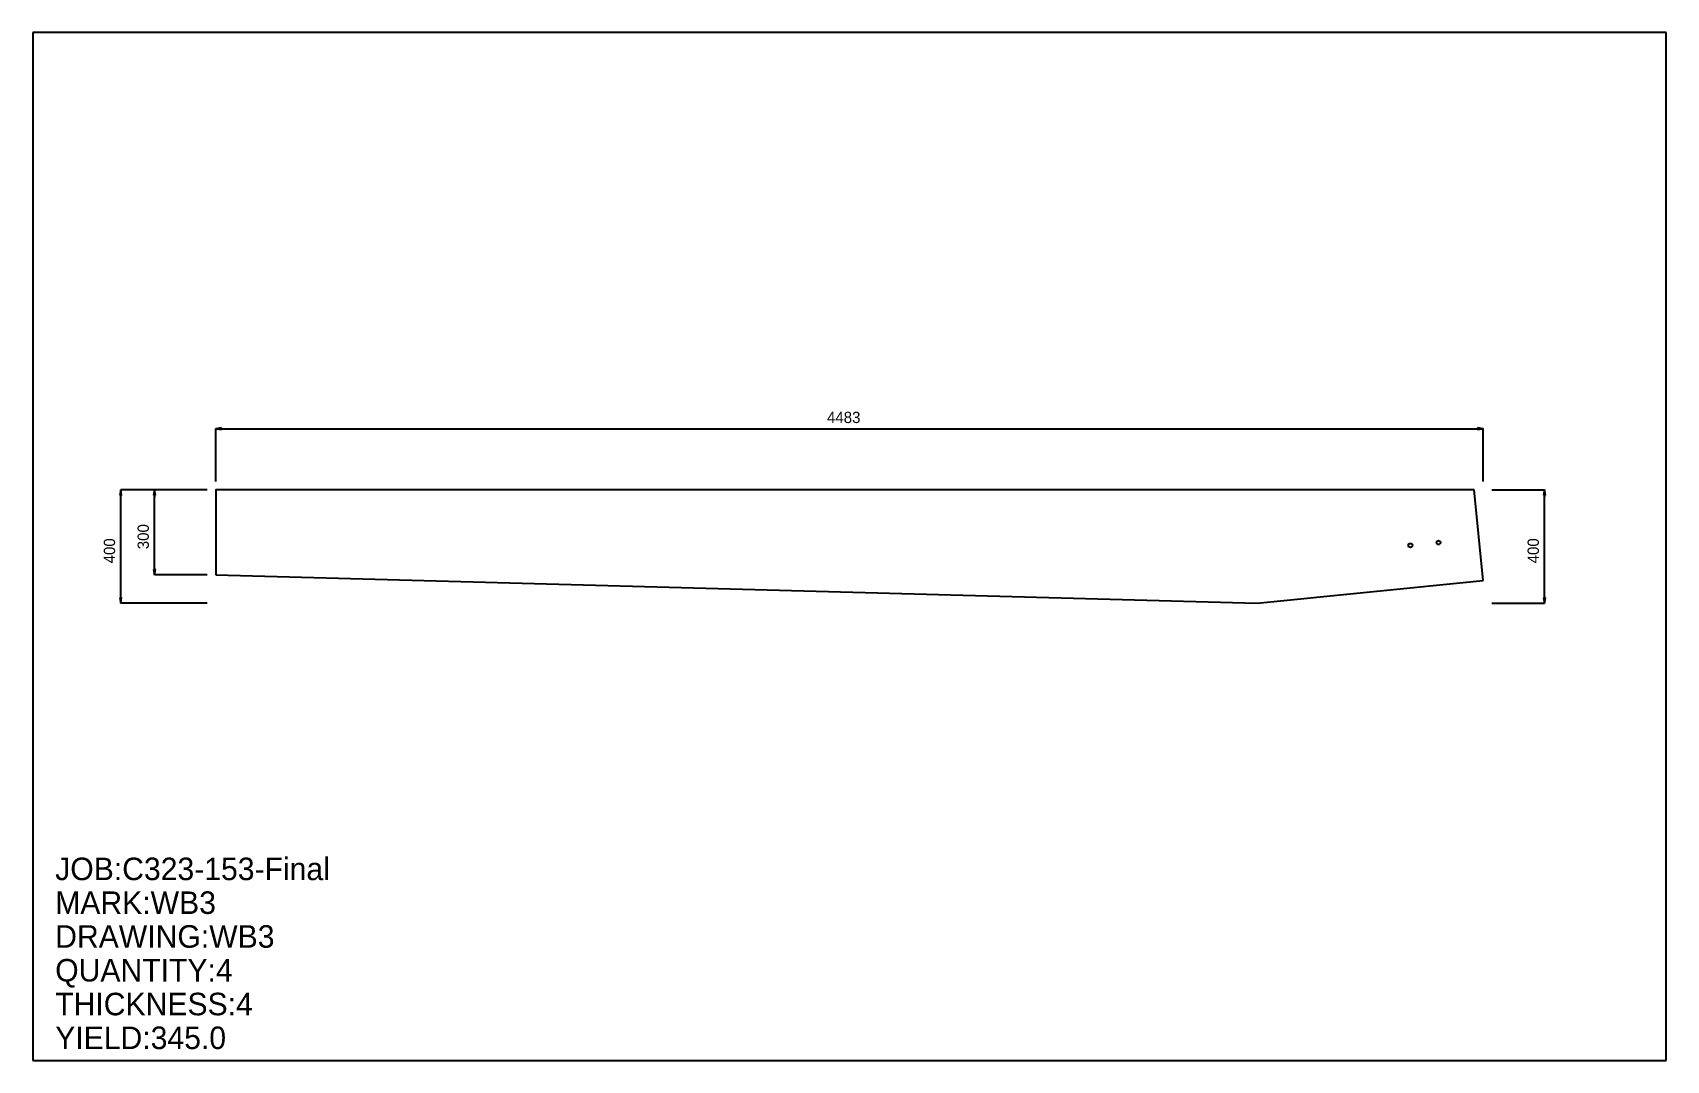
# Model space of a CAD drawing. Extents: x 0 to 5778, y 0 to 3636.
import ezdxf

# ---------------------------------------------------------------- set-up
doc = ezdxf.new("R2010")
doc.units = 0
doc.header["$LTSCALE"] = 0.125
for name, color, linetype in [('2', 7, 'CONTINUOUS'), ('3', 1, 'CONTINUOUS'), ('4', 1, 'CONTINUOUS'), ('5', 7, 'CONTINUOUS'), ('6', 4, 'CONTINUOUS')]:
    doc.layers.add(name, color=color, linetype=linetype)

# ---------------------------------------------------------------- blocks, each defined once
blk = doc.blocks.new('ARROW')
at = {"layer": '2', "linetype": 'CONTINUOUS'}
for p, q in [((0, 0), (-1, 0.166667)), ((-1, 0.166667), (-1, -0.166667)), ((-1, -0.166667), (0, 0))]:
    blk.add_line(p, q, dxfattribs=at)
blk = doc.blocks.new('PLATE')
at = {"layer": '3', "linetype": 'CONTINUOUS'}
for p, q in [((0, 0), (0.000262, -300.43457)), ((4450.8232, 0), (0, 0)), ((4482.8828, -320.59668), (4450.8232, 0)), ((0.000262, -300.43457), (3683.8682, -400.49805)), ((3683.8682, -400.49805), (4482.8828, -320.59668))]:
    blk.add_line(p, q, dxfattribs=at)
at = {"layer": '4', "linetype": 'CONTINUOUS'}
for centre in [(4225.231, -196.24812), (4324.7349, -186.29778)]:
    blk.add_circle(centre, 7, dxfattribs=at)
at = {"layer": '5', "linetype": 'CONTINUOUS'}
for p, q in [((-0.1, 0), (0.1, 0)), ((0, -0.1), (0, 0.1))]:
    blk.add_line(p, q, dxfattribs=at)
blk.add_circle((0, 0), 0.1, dxfattribs=at)
at = {"layer": '6', "linetype": 'CONTINUOUS'}
for p, q in [((0, 29.885885), (0, 216.67267)), ((0, 216.62267), (4482.8828, 216.62267)), ((4482.8828, 29.885885), (4482.8828, 216.67267)), ((-29.885855, 0.000002), (-336.21619, 0.000025)), ((-336.16623, -400.49802), (-336.1662, 0.000025)), ((-29.885862, 0.000002), (-216.67265, 0.000016)), ((-216.62267, -300.43457), (-216.62265, 0.000016)), ((4512.7686, -0.000002), (4699.5552, -0.000016)), ((4699.5054, -400.49805), (4699.5054, -0.000016)), ((-29.885885, -300.43457), (-216.67267, -300.43457)), ((-29.885885, -400.49805), (-336.21622, -400.49802)), ((4512.7686, -400.49805), (4699.5552, -400.49805))]:
    blk.add_line(p, q, dxfattribs=at)
at = {"layer": '6', "xscale": 19.923922, "yscale": 19.923922, "zscale": 19.923922}
for p, rotation in [((0, 216.62267), 180), ((-336.1662, 0.000025), 90), ((-216.62265, 0.000016), 90), ((4699.5054, -0.000016), 90), ((-216.62267, -300.43457), 270), ((-336.16623, -400.49802), 270), ((4699.5054, -400.49805), 270)]:
    blk.add_blockref('ARROW', p, dxfattribs=dict(at, rotation=rotation))
blk.add_blockref('ARROW', (4482.8828, 216.62267), dxfattribs=at)
at = {"layer": '5'}
blk.add_text('ZERO', height=0.015, dxfattribs=at).set_placement((0, 0))
at = {"layer": '6'}
blk.add_text('4483', height=39.848, dxfattribs=at).set_placement((2161.7456, 236.54659))
for s, p in [('400', (-356.09015, -260.02075)), ('300', (-236.54659, -209.98904)), ('400', (4679.5815, -260.02078))]:
    blk.add_text(s, height=39.848, rotation=90, dxfattribs=at).set_placement(p)

msp = doc.modelspace()

# ---------------------------------------------------------------- linework, layer by layer
at = {"layer": '5', "linetype": 'CONTINUOUS'}
for p, q in [((5777.938, 3636.116), (0, 3636.116)), ((0, 3636.116), (0, 0)), ((5777.938, 0), (5777.938, 3636.116)), ((0, 0), (5777.938, 0))]:
    msp.add_line(p, q, dxfattribs=at)

# ---------------------------------------------------------------- block references
at = {"layer": '2'}
msp.add_blockref('PLATE', (647.52759, 2018.307), dxfattribs=at)

# ---------------------------------------------------------------- texts
at = {"layer": '5'}
for s, p in [('JOB:C323-153-Final', (79.695686, 637.56549)), ('MARK:WB3', (79.695686, 518.02197)), ('DRAWING:WB3', (79.695686, 398.47842)), ('QUANTITY:4', (79.695686, 278.93491)), ('THICKNESS:4', (79.695686, 159.39137)), ('YIELD:345.0', (79.695686, 39.847843))]:
    msp.add_text(s, height=79.696, dxfattribs=at).set_placement(p)

doc.saveas('drawing.dxf')
